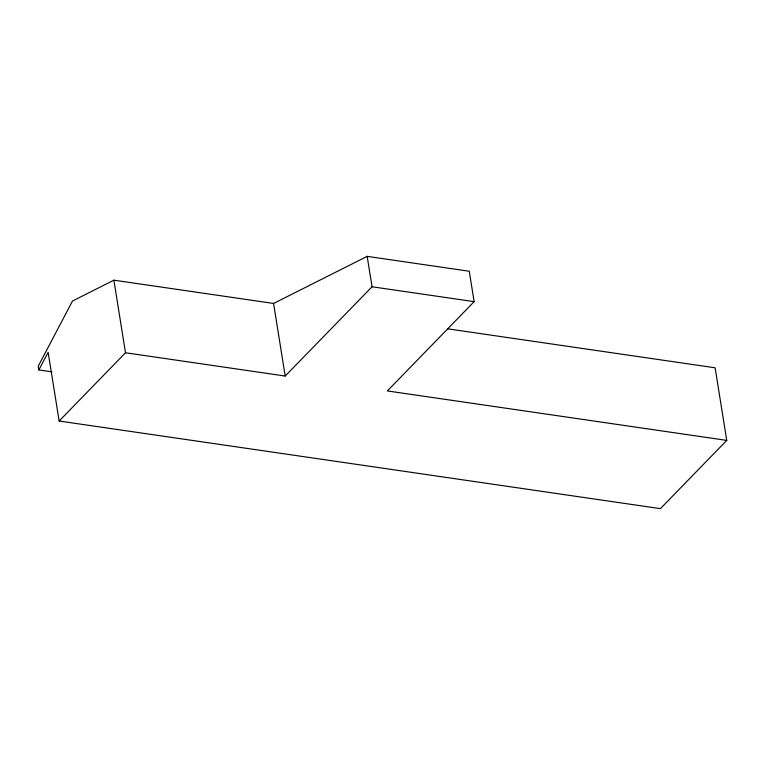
<?xml version="1.0" encoding="UTF-8"?>
<svg xmlns="http://www.w3.org/2000/svg" width="765" height="765" viewBox="0 0 765 765"><rect width="100%" height="100%" fill="white"/><g stroke="black" fill="none" stroke-linecap="round" stroke-linejoin="round"><path stroke-width="1.15" d="M51.857 371.838L38.862 369.944L48.138 352.302L59.154 421.027L660.415 508.639L726.75 440.391L715.122 367.802L447.621 328.816M59.154 421.027L125.508 352.751L113.88 280.172L273.574 303.456L367.181 256.361L469.27 271.24L474.137 301.649L387.367 390.934L726.75 440.391M125.508 352.751L285.202 376.045L372.048 286.77L367.181 256.361M113.88 280.172L72.512 301.008L38.25 366.148L38.862 369.944M372.048 286.77L474.137 301.649M273.574 303.456L285.202 376.045"/></g></svg>
